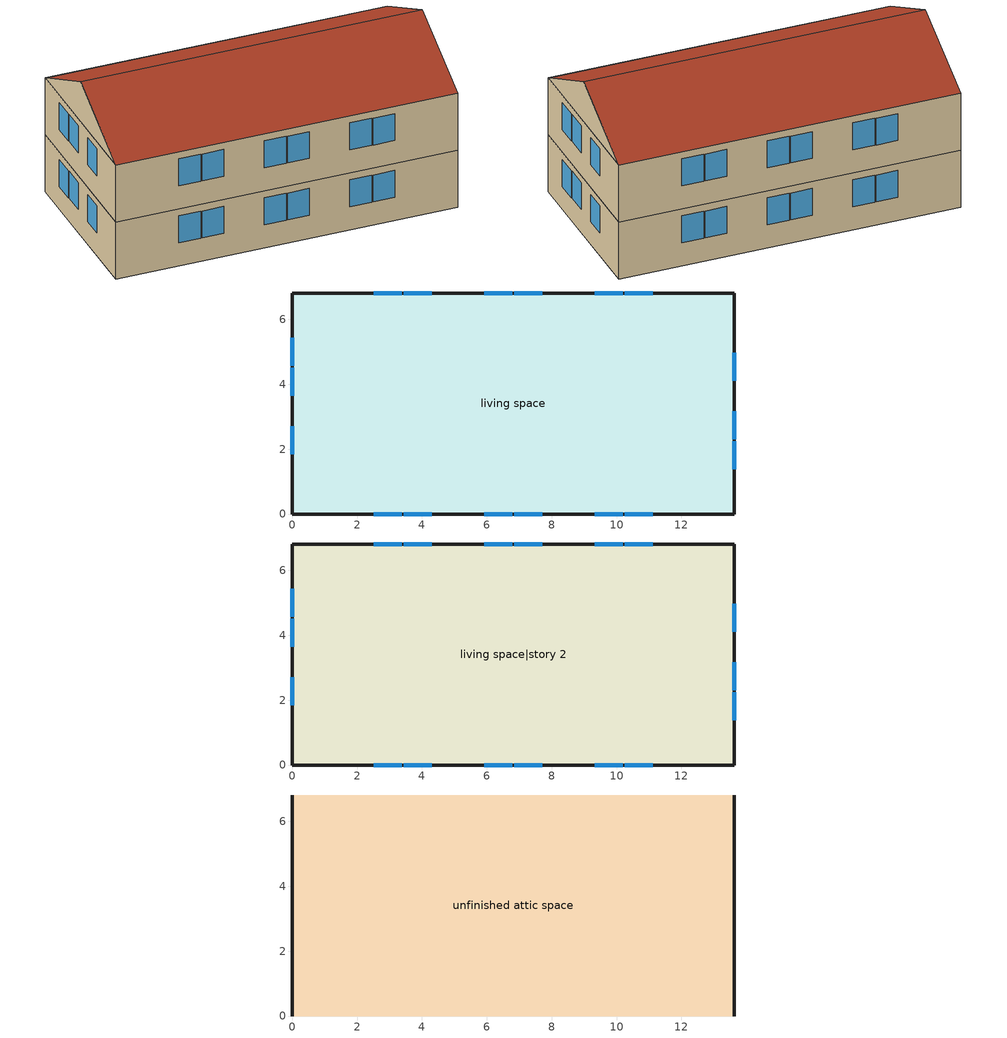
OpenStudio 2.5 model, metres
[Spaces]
living space
 floor ground: 0,0 0,6.82 13.63,6.82 13.63,0 z0
 wall outside: 0,6.82 0,0 13.63,0 13.63,6.82 0,6.82 z0:2.44
 window (WindowConstruction): 2.51,0 3.38,0 / 3.44,0 4.3,0 / 5.92,0 6.79,0 / 6.85,0 7.71,0 / 9.33,0 10.19,0 / 10.25,0 11.12,0 z0.98:2.13
 window (WindowConstruction 1): 11.12,6.82 10.25,6.82 / 10.19,6.82 9.33,6.82 / 7.71,6.82 6.85,6.82 / 6.79,6.82 5.92,6.82 / 4.3,6.82 3.44,6.82 / 3.38,6.82 2.51,6.82 z0.98:2.13
 window (WindowConstruction 2): 0,5.44 0,4.57 / 0,4.51 0,3.65 / 0,2.7 0,1.84 z0.98:2.13
 window (WindowConstruction 3): 13.63,1.38 13.63,2.24 / 13.63,2.3 13.63,3.17 / 13.63,4.11 13.63,4.98 z0.98:2.13
living space|story 2
 floor to living space: 0,0 0,6.82 13.63,6.82 13.63,0 z2.44
 wall outside: 0,6.82 0,0 13.63,0 13.63,6.82 0,6.82 z2.44:4.88
 window (WindowConstruction): 2.51,0 3.38,0 / 3.44,0 4.3,0 / 5.92,0 6.79,0 / 6.85,0 7.71,0 / 9.33,0 10.19,0 / 10.25,0 11.12,0 z3.42:4.57
 window (WindowConstruction 1): 11.12,6.82 10.25,6.82 / 10.19,6.82 9.33,6.82 / 7.71,6.82 6.85,6.82 / 6.79,6.82 5.92,6.82 / 4.3,6.82 3.44,6.82 / 3.38,6.82 2.51,6.82 z3.42:4.57
 window (WindowConstruction 2): 0,5.44 0,4.57 / 0,4.51 0,3.65 / 0,2.7 0,1.84 z3.42:4.57
 window (WindowConstruction 3): 13.63,1.38 13.63,2.24 / 13.63,2.3 13.63,3.17 / 13.63,4.11 13.63,4.98 z3.42:4.57
unfinished attic space
 floor to living space|story 2: 0,6.82 13.63,6.82 13.63,0 0,0 z4.88
 wall outside: 0,3.41,6.58 0,6.82,4.88 0,0,4.88; 13.63,3.41,6.58 13.63,0,4.88 13.63,6.82,4.88
 roof outside: 13.63,3.41,6.58 0,3.41,6.58 0,0,4.88 13.63,0,4.88; 0,3.41,6.58 13.63,3.41,6.58 13.63,6.82,4.88 0,6.82,4.88
[Building]
Building: Standards Number of Stories=2; Standards Number of Above Ground Stories=2; Standards Building Type=singlefamilydetached; Standards Number of Living Units=1
[Site]
Denver Intl Ap_CO_USA: Latitude {deg}=39.83; Longitude {deg}=-104.65; Time Zone {hr}=-7; Elevation {m}=1650
[ClimateZones]
Climate Zone Institution Name 2=Building America; Climate Zone Document Year 2=0; Climate Zone Value 2=Cold
[Site:WaterMainsTemperature]
Calculation Method=Correlation; Annual Average Outdoor Air Temperature {C}=10.8753; Maximum Difference In Monthly Average Outdoor Air Temperatures {deltaC}=23.1524
[Site:GroundTemperature:BuildingSurface]
6.71281, 4.94206, 4.80025, 5.64056, 9.01395, 12.3716, 15.2825, 17.1265, 17.2832, 15.7834, 12.9467, 9.69205
[Site:GroundTemperature:Deep]
10.8753, 10.8753, 10.8753, 10.8753, 10.8753, 10.8753, 10.8753, 10.8753, 10.8753, 10.8753, 10.8753, 10.8753
[WindowMaterial:Shade] Solar Transmittance=0.999; Solar Reflectance=0.00099; Visible Transmittance=0.999; Visible Reflectance=0.00099; Thermal Hemispherical Emissivity=1e-005; Thermal Transmittance=0.999; Thickness {m}=0.0001; Conductivity {W/m-K}=10000; Shade to Glass Distance {m}=0.001; Top Opening Multiplier=0; Bottom Opening Multiplier=0; Left-Side Opening Multiplier=0; Right-Side Opening Multiplier=0; Airflow Permeability=0
CoolingShade; CoolingShade 1; CoolingShade 2; CoolingShade 3
[WindowMaterial:SimpleGlazingSystem]
Name | U-Factor {W/m2-K} | Solar Heat Gain Coefficient
GlazingMaterial | 2.10086 | 0.21
GlazingMaterial 1 | 2.2712 | 0.28
GlazingMaterial 2 | 2.58349 | 0.315
GlazingMaterial 3 | 2.839 | 0.35
[Construction]
WindowConstruction: GlazingMaterial
WindowConstruction 1: GlazingMaterial 1
WindowConstruction 2: GlazingMaterial 2
WindowConstruction 3: GlazingMaterial 3
[ThermalZone] Use Ideal Air Loads=No
living zone; unfinished attic zone
[Sizing:Zone] Zone Cooling Design Supply Air Temperature Input Method=SupplyAirTemperature; Zone Cooling Design Supply Air Temperature {C}=14; Zone Cooling Design Supply Air Temperature Difference {deltaC}=11.11; Zone Heating Design Supply Air Temperature Input Method=SupplyAirTemperature; Zone Heating Design Supply Air Temperature {C}=40; Zone Heating Design Supply Air Temperature Difference {deltaC}=11.11; Zone Cooling Design Supply Air Humidity Ratio {kg-H2O/kg-air}=0.0085; Zone Heating Design Supply Air Humidity Ratio {kg-H2O/kg-air}=0.008; Cooling Design Air Flow Method=DesignDay; Heating Design Air Flow Method=DesignDay; Account for Dedicated Outdoor Air System=No; Dedicated Outdoor Air System Control Strategy=NeutralSupplyAir; Dedicated Outdoor Air Low Setpoint Temperature for Design {C}=autosize; Dedicated Outdoor Air High Setpoint Temperature for Design {C}=autosize
living zone; unfinished attic zone
[Space]
Name | Space Type | Thermal Zone | Building Unit
living space; living space|story 2 | Space Type 1 | living zone | unit 1
unfinished attic space | Space Type 2 | unfinished attic zone
[SpaceType]
Name | Standards Space Type
Space Type 1 | living
Space Type 2 | unfinished attic
[BuildingUnit] Building Unit Type=Residential
unit 1; EPWWeatherInfo
[ShadingControl] Shading Type=InteriorShade; Shading Control Type=OnIfScheduleAllows; Shading Control Is Scheduled=Yes
Name | Shading Device Material | Schedule
WindowShadingControl | CoolingShade | residential window shading schedule
WindowShadingControl 1 | CoolingShade 1 | residential window shading schedule 1
WindowShadingControl 2 | CoolingShade 2 | residential window shading schedule 2
WindowShadingControl 3 | CoolingShade 3 | residential window shading schedule 3
[Schedule:Ruleset]
Name | Default Day Schedule
residential window shading schedule | Schedule Day 1
residential window shading schedule 1 | Schedule Day 2
residential window shading schedule 2 | Schedule Day 3
residential window shading schedule 3 | Schedule Day 4
[Schedule:Day]
Schedule Day 1; Schedule Day 2; Schedule Day 3; Schedule Day 4: 24, 0, 0
residential window shading schedule allday1; residential window shading schedule allday2; residential window shading schedule allday3; residential window shading schedule allday4; residential window shading schedule allday11; residential window shading schedule allday12; residential window shading schedule allday1 1; residential window shading schedule allday2 1; residential window shading schedule allday3 1; residential window shading schedule allday4 1; residential window shading schedule allday11 1; residential window shading schedule allday12 1; residential window shading schedule allday1 2; residential window shading schedule allday2 2; residential window shading schedule allday3 2; residential window shading schedule allday4 2; residential window shading schedule allday11 2; residential window shading schedule allday12 2; residential window shading schedule allday1 3; residential window shading schedule allday2 3; residential window shading schedule allday3 3; residential window shading schedule allday4 3; residential window shading schedule allday11 3; residential window shading schedule allday12 3: 1, 0, 0, 2, 0, 0, 3, 0, 0, 4, 0, 0, 5, 0, 0, 6, 0, 0, 7, 0, 0, 8, 0, 0, 9, 0, 0, 10, 0, 0, 11, 0, 0, 12, 0, 0, 13, 0, 0, 14, 0, 0, 15, 0, 0, 16, 0, 0, 17, 0, 0, 18, 0, 0, 19, 0, 0, 20, 0, 0, 21, 0, 0, 22, 0, 0, 23, 0, 0, 24, 0, 0
residential window shading schedule allday5; residential window shading schedule allday6; residential window shading schedule allday7; residential window shading schedule allday8; residential window shading schedule allday9; residential window shading schedule allday10; residential window shading schedule allday5 1; residential window shading schedule allday6 1; residential window shading schedule allday7 1; residential window shading schedule allday8 1; residential window shading schedule allday9 1; residential window shading schedule allday10 1; residential window shading schedule allday5 2; residential window shading schedule allday6 2; residential window shading schedule allday7 2; residential window shading schedule allday8 2; residential window shading schedule allday9 2; residential window shading schedule allday10 2; residential window shading schedule allday5 3; residential window shading schedule allday6 3; residential window shading schedule allday7 3; residential window shading schedule allday8 3; residential window shading schedule allday9 3; residential window shading schedule allday10 3: 1, 0, 1, 2, 0, 1, 3, 0, 1, 4, 0, 1, 5, 0, 1, 6, 0, 1, 7, 0, 1, 8, 0, 1, 9, 0, 1, 10, 0, 1, 11, 0, 1, 12, 0, 1, 13, 0, 1, 14, 0, 1, 15, 0, 1, 16, 0, 1, 17, 0, 1, 18, 0, 1, 19, 0, 1, 20, 0, 1, 21, 0, 1, 22, 0, 1, 23, 0, 1, 24, 0, 1
[Schedule:Rule] Apply Sunday=Yes; Apply Monday=Yes; Apply Tuesday=Yes; Apply Wednesday=Yes; Apply Thursday=Yes; Apply Friday=Yes; Apply Saturday=Yes; Date Specification Type=DateRange; Start Day=1
Name | Schedule Ruleset | Rule Order | Day Schedule | Start Month | End Month | End Day
residential window shading schedule allday ruleset1 | residential window shading schedule | 11 | residential window shading schedule allday1 | 1 | 1 | 31
residential window shading schedule allday ruleset2 | residential window shading schedule | 10 | residential window shading schedule allday2 | 2 | 2 | 28
residential window shading schedule allday ruleset3 | residential window shading schedule | 9 | residential window shading schedule allday3 | 3 | 3 | 31
residential window shading schedule allday ruleset4 | residential window shading schedule | 8 | residential window shading schedule allday4 | 4 | 4 | 30
residential window shading schedule allday ruleset5 | residential window shading schedule | 7 | residential window shading schedule allday5 | 5 | 5 | 31
residential window shading schedule allday ruleset6 | residential window shading schedule | 6 | residential window shading schedule allday6 | 6 | 6 | 30
residential window shading schedule allday ruleset7 | residential window shading schedule | 5 | residential window shading schedule allday7 | 7 | 7 | 31
residential window shading schedule allday ruleset8 | residential window shading schedule | 4 | residential window shading schedule allday8 | 8 | 8 | 31
residential window shading schedule allday ruleset9 | residential window shading schedule | 3 | residential window shading schedule allday9 | 9 | 9 | 30
residential window shading schedule allday ruleset10 | residential window shading schedule | 2 | residential window shading schedule allday10 | 10 | 10 | 31
residential window shading schedule allday ruleset11 | residential window shading schedule | 1 | residential window shading schedule allday11 | 11 | 11 | 30
residential window shading schedule allday ruleset12 | residential window shading schedule | 0 | residential window shading schedule allday12 | 12 | 12 | 31
residential window shading schedule allday ruleset1 1 | residential window shading schedule 1 | 11 | residential window shading schedule allday1 1 | 1 | 1 | 31
residential window shading schedule allday ruleset2 1 | residential window shading schedule 1 | 10 | residential window shading schedule allday2 1 | 2 | 2 | 28
residential window shading schedule allday ruleset3 1 | residential window shading schedule 1 | 9 | residential window shading schedule allday3 1 | 3 | 3 | 31
residential window shading schedule allday ruleset4 1 | residential window shading schedule 1 | 8 | residential window shading schedule allday4 1 | 4 | 4 | 30
residential window shading schedule allday ruleset5 1 | residential window shading schedule 1 | 7 | residential window shading schedule allday5 1 | 5 | 5 | 31
residential window shading schedule allday ruleset6 1 | residential window shading schedule 1 | 6 | residential window shading schedule allday6 1 | 6 | 6 | 30
residential window shading schedule allday ruleset7 1 | residential window shading schedule 1 | 5 | residential window shading schedule allday7 1 | 7 | 7 | 31
residential window shading schedule allday ruleset8 1 | residential window shading schedule 1 | 4 | residential window shading schedule allday8 1 | 8 | 8 | 31
residential window shading schedule allday ruleset9 1 | residential window shading schedule 1 | 3 | residential window shading schedule allday9 1 | 9 | 9 | 30
residential window shading schedule allday ruleset10 1 | residential window shading schedule 1 | 2 | residential window shading schedule allday10 1 | 10 | 10 | 31
residential window shading schedule allday ruleset11 1 | residential window shading schedule 1 | 1 | residential window shading schedule allday11 1 | 11 | 11 | 30
residential window shading schedule allday ruleset12 1 | residential window shading schedule 1 | 0 | residential window shading schedule allday12 1 | 12 | 12 | 31
residential window shading schedule allday ruleset1 2 | residential window shading schedule 2 | 11 | residential window shading schedule allday1 2 | 1 | 1 | 31
residential window shading schedule allday ruleset2 2 | residential window shading schedule 2 | 10 | residential window shading schedule allday2 2 | 2 | 2 | 28
residential window shading schedule allday ruleset3 2 | residential window shading schedule 2 | 9 | residential window shading schedule allday3 2 | 3 | 3 | 31
residential window shading schedule allday ruleset4 2 | residential window shading schedule 2 | 8 | residential window shading schedule allday4 2 | 4 | 4 | 30
residential window shading schedule allday ruleset5 2 | residential window shading schedule 2 | 7 | residential window shading schedule allday5 2 | 5 | 5 | 31
residential window shading schedule allday ruleset6 2 | residential window shading schedule 2 | 6 | residential window shading schedule allday6 2 | 6 | 6 | 30
residential window shading schedule allday ruleset7 2 | residential window shading schedule 2 | 5 | residential window shading schedule allday7 2 | 7 | 7 | 31
residential window shading schedule allday ruleset8 2 | residential window shading schedule 2 | 4 | residential window shading schedule allday8 2 | 8 | 8 | 31
residential window shading schedule allday ruleset9 2 | residential window shading schedule 2 | 3 | residential window shading schedule allday9 2 | 9 | 9 | 30
residential window shading schedule allday ruleset10 2 | residential window shading schedule 2 | 2 | residential window shading schedule allday10 2 | 10 | 10 | 31
residential window shading schedule allday ruleset11 2 | residential window shading schedule 2 | 1 | residential window shading schedule allday11 2 | 11 | 11 | 30
residential window shading schedule allday ruleset12 2 | residential window shading schedule 2 | 0 | residential window shading schedule allday12 2 | 12 | 12 | 31
residential window shading schedule allday ruleset1 3 | residential window shading schedule 3 | 11 | residential window shading schedule allday1 3 | 1 | 1 | 31
residential window shading schedule allday ruleset2 3 | residential window shading schedule 3 | 10 | residential window shading schedule allday2 3 | 2 | 2 | 28
residential window shading schedule allday ruleset3 3 | residential window shading schedule 3 | 9 | residential window shading schedule allday3 3 | 3 | 3 | 31
residential window shading schedule allday ruleset4 3 | residential window shading schedule 3 | 8 | residential window shading schedule allday4 3 | 4 | 4 | 30
residential window shading schedule allday ruleset5 3 | residential window shading schedule 3 | 7 | residential window shading schedule allday5 3 | 5 | 5 | 31
residential window shading schedule allday ruleset6 3 | residential window shading schedule 3 | 6 | residential window shading schedule allday6 3 | 6 | 6 | 30
residential window shading schedule allday ruleset7 3 | residential window shading schedule 3 | 5 | residential window shading schedule allday7 3 | 7 | 7 | 31
residential window shading schedule allday ruleset8 3 | residential window shading schedule 3 | 4 | residential window shading schedule allday8 3 | 8 | 8 | 31
residential window shading schedule allday ruleset9 3 | residential window shading schedule 3 | 3 | residential window shading schedule allday9 3 | 9 | 9 | 30
residential window shading schedule allday ruleset10 3 | residential window shading schedule 3 | 2 | residential window shading schedule allday10 3 | 10 | 10 | 31
residential window shading schedule allday ruleset11 3 | residential window shading schedule 3 | 1 | residential window shading schedule allday11 3 | 11 | 11 | 30
residential window shading schedule allday ruleset12 3 | residential window shading schedule 3 | 0 | residential window shading schedule allday12 3 | 12 | 12 | 31
